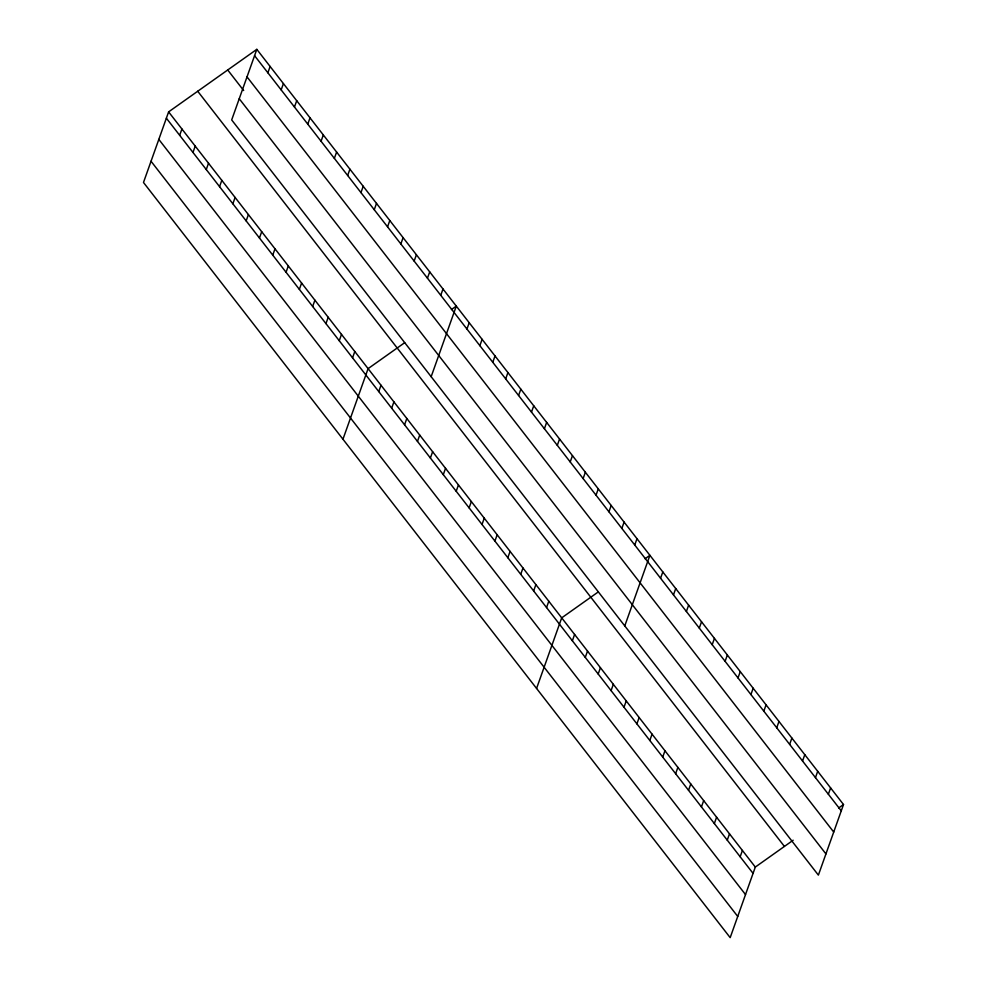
<?xml version="1.0" encoding="UTF-8"?>
<svg xmlns="http://www.w3.org/2000/svg" width="987" height="987" viewBox="0 0 987 987"><rect width="100%" height="100%" fill="white"/><g stroke="black" fill="none" stroke-linecap="round" stroke-linejoin="round"><path stroke-width="1.48" d="M256.817 49.35L231.686 119.933L818.383 875.124L843.515 804.528L256.817 49.35L168.617 111.876L143.485 182.472L730.183 937.65L755.314 867.067L793.166 840.221M179.671 135.305L181.916 129.001M192.971 152.43L195.216 146.113M206.271 169.542L208.516 163.225M219.558 186.666L221.816 180.35M267.872 72.779L270.117 66.462M232.858 203.778L235.116 197.462M281.172 89.903L283.417 83.587M246.158 220.903L248.403 214.586M294.471 107.015L296.717 100.699M259.458 238.015L261.703 231.698M307.759 124.14L310.017 117.823M272.757 255.127L275.003 248.823M321.059 141.252L323.317 134.935M286.057 272.252L288.303 265.935M334.359 158.364L336.616 152.06M299.357 289.364L301.603 283.059M347.658 175.489L349.904 169.172M312.657 306.488L314.902 300.171M360.958 192.601L363.204 186.284M325.957 323.6L328.202 317.283M374.258 209.725L376.503 203.408M339.244 340.725L341.502 334.408M387.558 226.837L389.803 220.52M352.544 357.837L354.802 351.52M400.858 243.962L403.103 237.645M342.958 439.227L368.089 368.644L404.695 342.686M414.158 261.074L416.403 254.757M378.749 391.568L381.007 385.251M427.457 278.186L429.703 271.881M391.666 408.186L393.912 401.869M440.745 295.31L443.003 288.994M404.571 424.792L406.817 418.488M431.159 376.701L456.302 306.118L451.441 309.548M417.476 441.411L419.722 435.094M466.95 329.041L469.207 322.724M430.381 458.03L432.627 451.713M479.867 345.66L482.112 339.343M443.286 474.636L445.544 468.319M492.772 362.266L495.018 355.949M456.204 491.255L458.449 484.938M505.677 378.885L507.923 372.568M469.109 507.873L471.354 501.556M518.582 395.491L520.828 389.186M482.014 524.479L484.259 518.163M531.487 412.11L533.745 405.793M494.919 541.098L497.164 534.781M544.405 428.728L546.65 422.411M507.824 557.704L510.082 551.4M557.31 445.334L559.555 439.03M520.729 574.323L522.987 568.006M570.215 461.953L572.46 455.636M533.646 590.942L535.892 584.625M583.12 478.572L585.365 472.255M546.551 607.548L548.797 601.243M596.025 495.178L598.282 488.861M536.57 688.445L561.702 617.85L598.307 591.904M608.942 511.797L611.187 505.48M572.361 640.785L574.607 634.468M621.847 528.403L624.092 522.098M585.266 657.391L587.524 651.075M634.752 545.021L636.997 538.705M598.184 674.01L600.429 667.693M624.771 625.906L649.902 555.323L645.054 558.765M611.089 690.616L613.334 684.312M660.562 578.246L662.82 571.942M623.994 707.235L626.239 700.918M673.479 594.865L675.725 588.548M636.899 723.853L639.144 717.537M686.384 611.484L688.63 605.167M649.804 740.46L652.062 734.155M699.289 628.09L701.535 621.773M662.721 757.078L664.967 750.762M712.195 644.708L714.44 638.392M675.626 773.697L677.872 767.38M725.1 661.327L727.357 655.01M688.531 790.303L690.777 783.986M738.005 677.933L740.262 671.616M701.436 806.922L703.682 800.605M750.922 694.552L753.167 688.235M714.341 823.528L716.599 817.224M763.827 711.158L766.072 704.854M727.259 840.147L729.504 833.83M776.732 727.777L778.977 721.46M740.164 856.765L742.409 850.449M789.637 744.395L791.882 738.079M802.542 761.002L804.8 754.685M815.459 777.62L817.705 771.303M828.364 794.239L830.61 787.922M838.666 807.971L843.515 804.528M254.572 55.667L841.269 810.845M247.021 76.875L833.719 832.053M227.713 69.978L243.666 90.52M239.236 98.725L825.934 853.915M197.721 91.248L784.418 846.427M168.617 111.876L755.314 867.067M166.371 118.193L753.069 873.372M158.821 139.401L745.518 894.592M151.036 161.251L737.733 916.442"/></g></svg>
